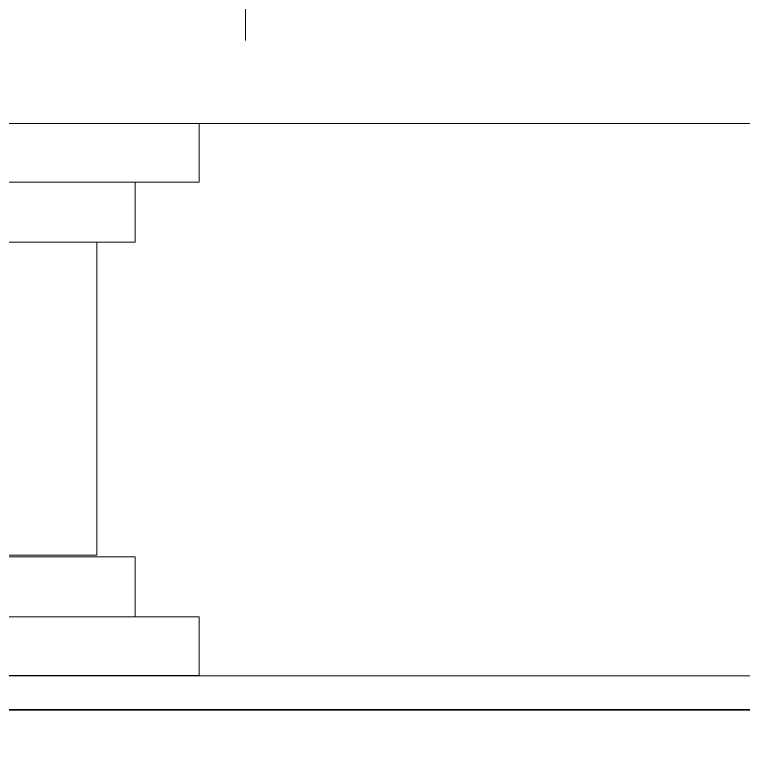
# Model space of a CAD drawing. Header units: centimetres. Extents: x -4990 to 114398, y -61489 to -12305.
# Drawn here: x 66761.73 to 66783.13, y -38841.11 to -38818.99 of the extents above; entities that cross this region are included whole.
import ezdxf

# ---------------------------------------------------------------- set-up
doc = ezdxf.new("R2010")
doc.units = ezdxf.units.CM
doc.header["$LTSCALE"] = 0.5
doc.layers.get('0').update_dxf_attribs({"linetype": 'CONTINUOUS'})
doc.layers.add('0-Coupe A.3', color=7, linetype='CONTINUOUS')

# ---------------------------------------------------------------- blocks, each defined once
blk = doc.blocks.new('Groupe-358-1')
at = {"color": 7, "linetype": 'Continuous', "lineweight": 5, "flags": 128}
for points in [[(10631.217, -46928.408), (10628.427, -46913.67), (10630.117, -46913.35), (10632.907, -46928.088)], [(10629.134, -46926.894), (10627.041, -46915.84), (10628.776, -46915.512), (10630.868, -46926.566)], [(10616.994, -46931.1), (10614.204, -46916.362), (10615.894, -46916.042), (10618.684, -46930.781)], [(10619.86, -46927.504), (10618.186, -46918.662), (10627.206, -46916.954), (10628.88, -46925.797)], [(10618.335, -46928.938), (10616.242, -46917.885), (10617.977, -46917.556), (10620.069, -46928.61)]]:
    blk.add_lwpolyline(points, close=True, dxfattribs=at)

msp = doc.modelspace()

# ---------------------------------------------------------------- linework, layer by layer
at = {"layer": '0-Coupe A.3', "color": 7, "linetype": 'Continuous', "lineweight": 18}
msp.add_line((66768.498, -38607.764), (66768.498, -38819.732), dxfattribs=at)
at = {"layer": '0-Coupe A.3', "color": 7, "linetype": 'Continuous', "lineweight": 35, "flags": 128}
msp.add_lwpolyline([(66298.27, -38830.347), (66737.317, -38830.347), (66737.349, -38823.252), (66745.636, -38823.252), (66750.502, -38836.245), (66757.313, -38839.371), (66761.231, -38839.371), (66751.783, -38839.371), (66973.651, -38839.371), (66973.651, -38838.476), (66973.653, -38838.476), (66973.653, -38825.352), (66973.652, -38825.352), (66973.652, -38817.752), (66993.651, -38817.752)], dxfattribs=at)
at = {"layer": '0-Coupe A.3', "color": 7, "linetype": 'Continuous', "lineweight": 13, "flags": 128}
for points in [[(66969.631, -38818.269), (66969.631, -38822.169), (66746.883, -38822.169), (66746.883, -38820.269), (66738.419, -38820.269), (66738.419, -38818.269)], [(66751.831, -38838.371), (66973.651, -38838.371), (66973.651, -38839.371), (66751.831, -38839.371)]]:
    msp.add_lwpolyline(points, close=True, dxfattribs=at)

# ---------------------------------------------------------------- block references
at = {"layer": '0-Coupe A.3', "color": 7, "rotation": 259.2764052561336}
msp.add_blockref('Groupe-358-1', (114839.157, -37123.114), dxfattribs=at)

doc.saveas('drawing.dxf')
